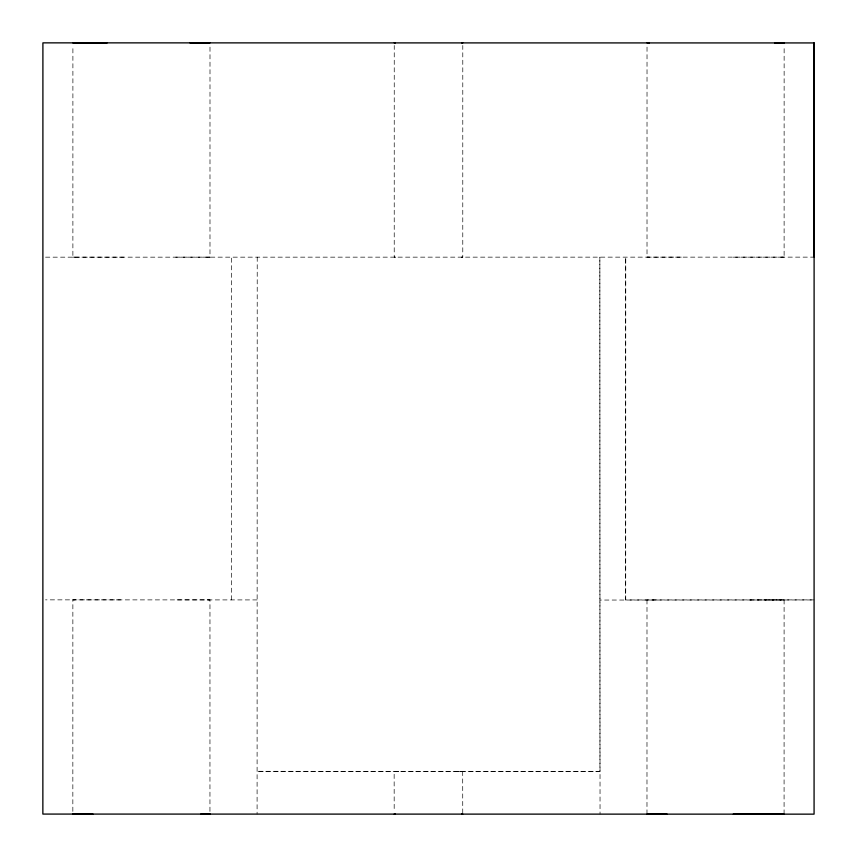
<?xml version="1.0" encoding="UTF-8"?>
<svg xmlns="http://www.w3.org/2000/svg" width="857" height="857" viewBox="0 0 857 857"><rect width="100%" height="100%" fill="white"/><g stroke="black" fill="none" stroke-linecap="round" stroke-linejoin="round"><path stroke-width="0.64" stroke-dasharray="4.29 3.21" d="M72.845 811.397L72.866 599.868L123.676 599.889M123.697 257.154L72.888 257.143L72.899 45.517M209.954 811.408L209.965 599.9L175.696 599.889M175.717 257.143L209.986 257.143L209.997 45.528M257.218 257.143L257.089 814.096M394.22 257.143L395.388 257.143L394.22 257.143L394.241 45.517M462.78 257.143L461.612 257.143L462.78 257.143L462.791 45.517M599.943 771.429L256.982 771.3L599.943 771.407L599.857 257.132L600.039 814.129M646.981 814.075L646.992 599.964L649.327 599.954M681.283 257.132L647.014 257.143L647.024 45.517M784.08 814.086L784.101 599.964L764.016 599.921M733.303 257.154L784.112 257.143L784.134 45.528M231.39 599.9L231.39 257.143M257.046 599.921L45.539 599.857M625.728 599.943L625.728 257.132L625.653 599.954L814.107 599.9M811.418 599.964L600.007 600.05M784.101 599.964L749.821 600.007M72.888 257.143L75.223 257.143M45.55 257.164L814.139 257.132M647.014 257.143L649.349 257.143M207.63 599.9L209.965 599.9M781.777 257.143L784.112 257.143M207.651 257.143L209.986 257.143M656.173 599.975L646.992 599.964M72.866 599.868L75.202 599.868M398.73 771.343L394.145 771.343L394.188 811.408M458.099 771.354L461.569 771.364M462.694 771.364L462.748 814.075"/><path stroke-width="1.29" d="M814.118 257.164L814.118 42.882L814.075 814.15L42.861 814.075L42.904 42.861L814.118 42.936M75.234 42.861L72.899 42.861L107.168 42.871M207.662 42.871L209.997 42.871L189.922 42.861M75.18 814.075L72.845 814.075L92.931 814.075M200.774 814.086L209.954 814.086L207.619 814.086M649.317 814.075L646.981 814.075L667.057 814.086M733.271 814.075L784.08 814.086L781.745 814.086M394.241 42.861L395.409 42.861M461.623 42.861L462.791 42.861M394.188 814.075L395.356 814.075M461.569 814.075L462.748 814.075M781.798 42.861L774.942 42.861L784.134 42.861L781.798 42.861M649.36 42.85L647.024 42.861L649.36 42.861"/></g></svg>
